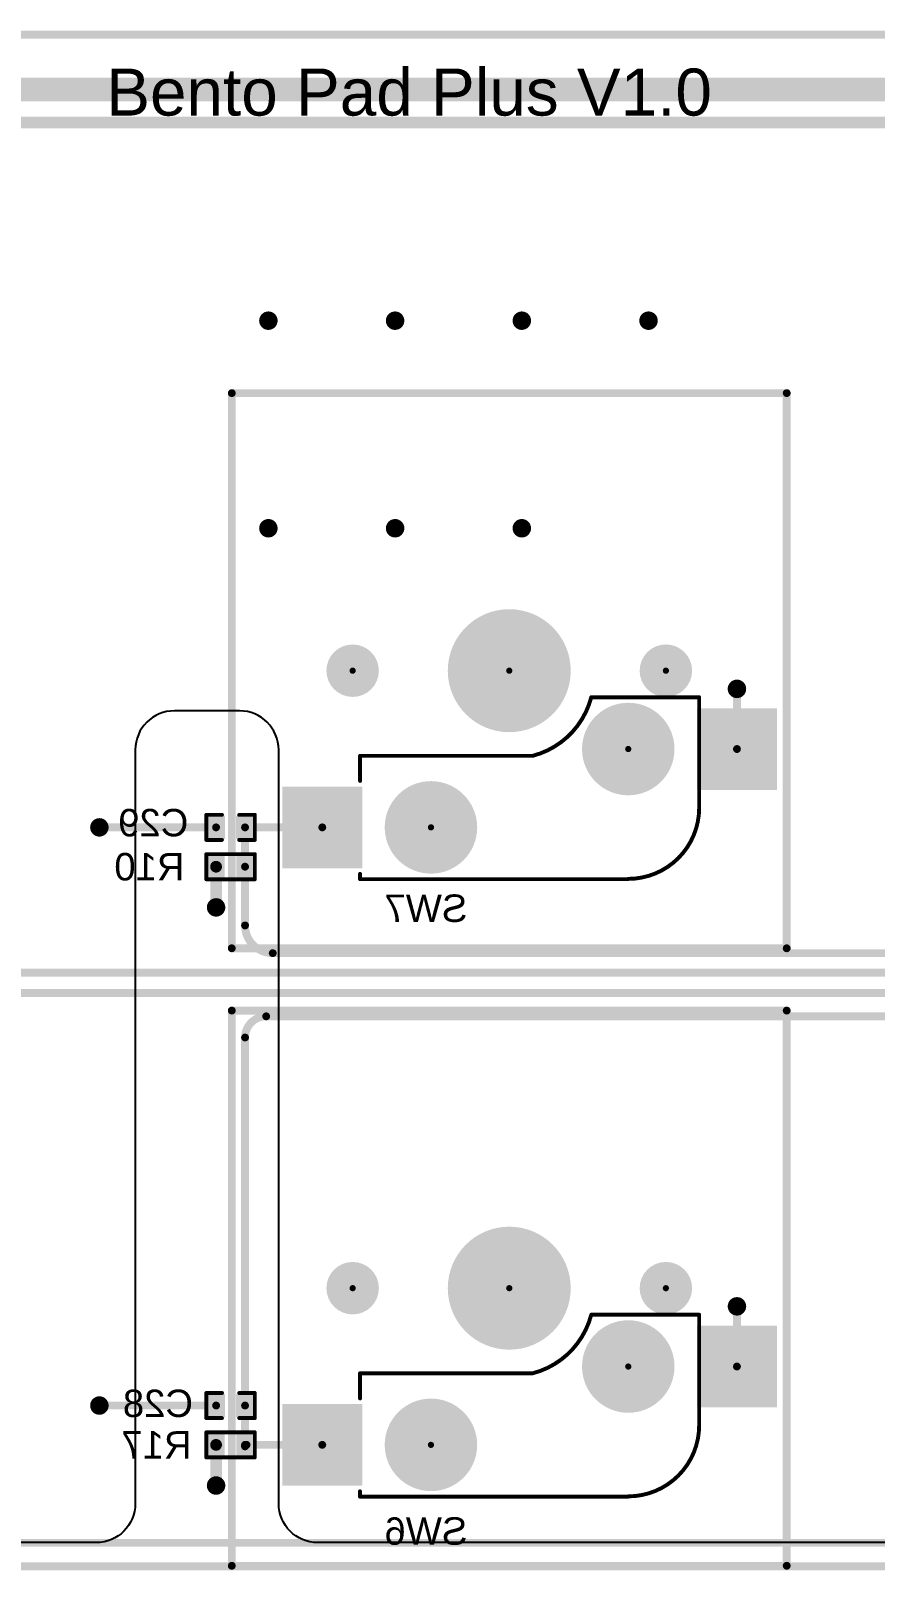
# Model space of a CAD drawing. Header units: inches. Extents: x 0 to 280, y 0 to 81.
# Drawn here: x 55.61 to 83, y 31.5 to 81.41 of the extents above; entities that cross this region are included whole.
import ezdxf

# ---------------------------------------------------------------- set-up
doc = ezdxf.new("R2010")
doc.units = ezdxf.units.IN
for name, color, linetype in [('Board Outline', 216, 'Continuous'), ('Bottom Layer', 5, 'Continuous'), ('Bottom Overlay', 54, 'Continuous'), ('Bottom Paste', 16, 'Continuous'), ('Bottom Solder', 6, 'Continuous'), ('Pad Holes', 156, 'Continuous'), ('Top Layer', 1, 'Continuous'), ('Top Overlay', 2, 'Continuous'), ('Top Solder', 216, 'Continuous'), ('Via Holes', 16, 'Continuous')]:
    doc.layers.add(name, color=color, linetype=linetype)
doc.styles.add('Arial', font='', dxfattribs={"height": 0.2})
doc.styles.get('Arial').set_extended_font_data('Arial')

# ---------------------------------------------------------------- blocks, each defined once
blk = doc.blocks.new('R___0402_B_18')
at = {"layer": 'Bottom Layer'}
for points in [[(-0.2412999999999999, 0.3174999999999999), (-0.2413000000000001, -0.3175), (-0.6985, -0.3174999999999999), (-0.6985, 0.3175)], [(0.6985, 0.3174999999999999), (0.6985, -0.3175), (0.2412999999999999, -0.3174999999999999), (0.2413000000000001, 0.3175)]]:
    blk.add_hatch(color=5, dxfattribs=at).paths.add_polyline_path(points)
at = {"layer": 'Bottom Paste'}
for points in [[(-0.2412999999999999, 0.3174999999999999), (-0.2413000000000001, -0.3175), (-0.6985, -0.3174999999999999), (-0.6985, 0.3175)], [(0.6985, 0.3174999999999999), (0.6985, -0.3175), (0.2412999999999999, -0.3174999999999999), (0.2413000000000001, 0.3175)]]:
    blk.add_hatch(color=16, dxfattribs=at).paths.add_polyline_path(points)
at = {"layer": 'Bottom Solder'}
for points in [[(-0.1862988399999999, 0.3725011599999999), (-0.18629884, -0.3725011600000001), (-0.75350116, -0.3725011599999999), (-0.75350116, 0.3725011600000001)], [(0.75350116, 0.3725011599999999), (0.75350116, -0.3725011600000001), (0.1862988399999999, -0.3725011599999999), (0.18629884, 0.3725011600000001)]]:
    blk.add_hatch(color=6, dxfattribs=at).paths.add_polyline_path(points)
at = {"layer": 'Bottom Overlay'}
for points, const_width in [([(-0.7874, -0.4064), (-0.7874, 0.4064)], 0.127), ([(-0.7874, 0.4064), (0.7874, 0.4064)], 0.127), ([(-0.8128, 0.4318), (0.8128, 0.4318)], 0.0032258), ([(0.7874, -0.4064), (0.7874, 0.4064)], 0.127), ([(-0.7874, -0.4064), (0.7874, -0.4064)], 0.127)]:
    blk.add_lwpolyline(points, dxfattribs=dict(at, const_width=const_width))
for points, const_width in [([(-0.8191499999999999, 0.4064, 1), (-0.7556499999999999, 0.4064, 1)], 0.0635), ([(-0.8191499999999999, 0.4064, 1), (-0.7556499999999999, 0.4064, 1)], 0.0635), ([(-0.81360518, 0.4318, 1), (-0.8119948199999999, 0.4318, 1)], 0.0016129), ([(0.7556499999999999, 0.4064, 1), (0.8191499999999999, 0.4064, 1)], 0.0635), ([(0.7556499999999999, 0.4064, 1), (0.8191499999999999, 0.4064, 1)], 0.0635), ([(0.8119948199999999, 0.4318, 1), (0.81360518, 0.4318, 1)], 0.0016129), ([(-0.8191499999999999, -0.4064, 1), (-0.7556499999999999, -0.4064, 1)], 0.0635), ([(-0.8191499999999999, -0.4064, 1), (-0.7556499999999999, -0.4064, 1)], 0.0635), ([(0.7556499999999999, -0.4064, 1), (0.8191499999999999, -0.4064, 1)], 0.0635), ([(0.7556499999999999, -0.4064, 1), (0.8191499999999999, -0.4064, 1)], 0.0635)]:
    blk.add_lwpolyline(points, format="xyb", close=True, dxfattribs=dict(at, const_width=const_width))
blk = doc.blocks.new('____0402_B_36')
at = {"layer": 'Bottom Layer'}
for points in [[(-0.2412999999999999, 0.3174999999999999), (-0.2413000000000001, -0.3175), (-0.6985, -0.3174999999999999), (-0.6985, 0.3175)], [(0.6985, 0.3174999999999999), (0.6985, -0.3175), (0.2412999999999999, -0.3174999999999999), (0.2413000000000001, 0.3175)]]:
    blk.add_hatch(color=5, dxfattribs=at).paths.add_polyline_path(points)
at = {"layer": 'Bottom Paste'}
for points in [[(-0.2412999999999999, 0.3174999999999999), (-0.2413000000000001, -0.3175), (-0.6985, -0.3174999999999999), (-0.6985, 0.3175)], [(0.6985, 0.3174999999999999), (0.6985, -0.3175), (0.2412999999999999, -0.3174999999999999), (0.2413000000000001, 0.3175)]]:
    blk.add_hatch(color=16, dxfattribs=at).paths.add_polyline_path(points)
at = {"layer": 'Bottom Solder'}
for points in [[(-0.1813001199999999, 0.3774998799999999), (-0.1813001200000001, -0.3774998800000001), (-0.7584998799999999, -0.3774998799999999), (-0.7584998799999999, 0.3774998800000001)], [(0.7584998799999999, 0.3774998799999999), (0.7584998799999999, -0.3774998800000001), (0.1813001199999999, -0.3774998799999999), (0.1813001200000001, 0.3774998800000001)]]:
    blk.add_hatch(color=6, dxfattribs=at).paths.add_polyline_path(points)
at = {"layer": 'Bottom Overlay', "const_width": 0.127}
for points in [[(-0.7874, -0.4064), (-0.7874, 0.4064)], [(-0.7874, 0.4064), (-0.2794, 0.4064)], [(0.2794, 0.4064), (0.7874, 0.4064)], [(0.7874, -0.4064), (0.7874, 0.4064)], [(-0.7874, -0.4064), (-0.2794, -0.4064)], [(0.2794, -0.4064), (0.7874, -0.4064)]]:
    blk.add_lwpolyline(points, dxfattribs=at)
at = {"layer": 'Bottom Overlay', "const_width": 0.0635}
for points in [[(-0.8191499999999999, 0.4064, 1), (-0.7556499999999999, 0.4064, 1)], [(-0.8191499999999999, 0.4064, 1), (-0.7556499999999999, 0.4064, 1)], [(-0.31115, 0.4064, 1), (-0.24765, 0.4064, 1)], [(0.24765, 0.4064, 1), (0.31115, 0.4064, 1)], [(0.7556499999999999, 0.4064, 1), (0.8191499999999999, 0.4064, 1)], [(0.7556499999999999, 0.4064, 1), (0.8191499999999999, 0.4064, 1)], [(-0.8191499999999999, -0.4064, 1), (-0.7556499999999999, -0.4064, 1)], [(-0.8191499999999999, -0.4064, 1), (-0.7556499999999999, -0.4064, 1)], [(-0.31115, -0.4064, 1), (-0.24765, -0.4064, 1)], [(0.24765, -0.4064, 1), (0.31115, -0.4064, 1)], [(0.7556499999999999, -0.4064, 1), (0.8191499999999999, -0.4064, 1)], [(0.7556499999999999, -0.4064, 1), (0.8191499999999999, -0.4064, 1)]]:
    blk.add_lwpolyline(points, format="xyb", close=True, dxfattribs=at)
blk = doc.blocks.new('____0402_B_37')
at = {"layer": 'Bottom Layer'}
for points in [[(-0.2412999999999999, 0.3174999999999999), (-0.2413000000000001, -0.3175), (-0.6985, -0.3174999999999999), (-0.6985, 0.3175)], [(0.6985, 0.3174999999999999), (0.6985, -0.3175), (0.2412999999999999, -0.3174999999999999), (0.2413000000000001, 0.3175)]]:
    blk.add_hatch(color=5, dxfattribs=at).paths.add_polyline_path(points)
at = {"layer": 'Bottom Paste'}
for points in [[(-0.2412999999999999, 0.3174999999999999), (-0.2413000000000001, -0.3175), (-0.6985, -0.3174999999999999), (-0.6985, 0.3175)], [(0.6985, 0.3174999999999999), (0.6985, -0.3175), (0.2412999999999999, -0.3174999999999999), (0.2413000000000001, 0.3175)]]:
    blk.add_hatch(color=16, dxfattribs=at).paths.add_polyline_path(points)
at = {"layer": 'Bottom Solder'}
for points in [[(-0.1813001199999999, 0.3774998799999999), (-0.1813001200000001, -0.3774998800000001), (-0.7584998799999999, -0.3774998799999999), (-0.7584998799999999, 0.3774998800000001)], [(0.7584998799999999, 0.3774998799999999), (0.7584998799999999, -0.3774998800000001), (0.1813001199999999, -0.3774998799999999), (0.1813001200000001, 0.3774998800000001)]]:
    blk.add_hatch(color=6, dxfattribs=at).paths.add_polyline_path(points)
at = {"layer": 'Bottom Overlay', "const_width": 0.127}
for points in [[(-0.7874, -0.4064), (-0.7874, 0.4064)], [(-0.7874, 0.4064), (-0.2794, 0.4064)], [(0.2794, 0.4064), (0.7874, 0.4064)], [(0.7874, -0.4064), (0.7874, 0.4064)], [(-0.7874, -0.4064), (-0.2794, -0.4064)], [(0.2794, -0.4064), (0.7874, -0.4064)]]:
    blk.add_lwpolyline(points, dxfattribs=at)
at = {"layer": 'Bottom Overlay', "const_width": 0.0635}
for points in [[(-0.8191499999999999, 0.4064, 1), (-0.7556499999999999, 0.4064, 1)], [(-0.8191499999999999, 0.4064, 1), (-0.7556499999999999, 0.4064, 1)], [(-0.31115, 0.4064, 1), (-0.24765, 0.4064, 1)], [(0.24765, 0.4064, 1), (0.31115, 0.4064, 1)], [(0.7556499999999999, 0.4064, 1), (0.8191499999999999, 0.4064, 1)], [(0.7556499999999999, 0.4064, 1), (0.8191499999999999, 0.4064, 1)], [(-0.8191499999999999, -0.4064, 1), (-0.7556499999999999, -0.4064, 1)], [(-0.8191499999999999, -0.4064, 1), (-0.7556499999999999, -0.4064, 1)], [(-0.31115, -0.4064, 1), (-0.24765, -0.4064, 1)], [(0.24765, -0.4064, 1), (0.31115, -0.4064, 1)], [(0.7556499999999999, -0.4064, 1), (0.8191499999999999, -0.4064, 1)], [(0.7556499999999999, -0.4064, 1), (0.8191499999999999, -0.4064, 1)]]:
    blk.add_lwpolyline(points, format="xyb", close=True, dxfattribs=at)
blk = doc.blocks.new('CPG151101S11_16_B_62')
at = {"layer": 'Bottom Layer'}
for points in [[(5.4750081, 3.8150038), (7.975003099999999, 3.8150038), (7.975003099999999, 1.2649962), (5.4750081, 1.2649962)], [(-7.975003099999999, 1.2750038), (-5.4750081, 1.2750038), (-5.4750081, -1.2750038), (-7.975003099999999, -1.2750038)]]:
    blk.add_hatch(color=5, dxfattribs=at).paths.add_polyline_path(points)
at = {"layer": 'Bottom Paste'}
for points in [[(5.4750081, 3.8150038), (7.975003099999999, 3.8150038), (7.975003099999999, 1.2649962), (5.4750081, 1.2649962)], [(-7.975003099999999, 1.2750038), (-5.4750081, 1.2750038), (-5.4750081, -1.2750038), (-7.975003099999999, -1.2750038)]]:
    blk.add_hatch(color=16, dxfattribs=at).paths.add_polyline_path(points)
at = {"layer": 'Bottom Solder'}
for points in [[(5.4249955, 3.8650164), (8.025015699999999, 3.8650164), (8.025015699999999, 1.2149836), (5.4249955, 1.2149836)], [(-8.025015699999999, 1.3250164), (-5.4249955, 1.3250164), (-5.4249955, -1.3250164), (-8.025015699999999, -1.3250164)]]:
    blk.add_hatch(color=6, dxfattribs=at).paths.add_polyline_path(points)
h = blk.add_hatch(color=6, dxfattribs=at)
edge = h.paths.add_edge_path()
edge.add_arc((3.199892, 2.54), 0.1016, 0, 360)
h = blk.add_hatch(color=6, dxfattribs=at)
edge = h.paths.add_edge_path()
edge.add_arc((-3.199892, 0), 0.1016, 0, 360)
h = blk.add_hatch(color=6, dxfattribs=at)
edge = h.paths.add_edge_path()
edge.add_arc((-4.420108, -2.54), 0.1016, 0, 360)
h = blk.add_hatch(color=6, dxfattribs=at)
edge = h.paths.add_edge_path()
edge.add_arc((0.6598919999999999, -2.54), 0.1016, 0, 360)
h = blk.add_hatch(color=6, dxfattribs=at)
edge = h.paths.add_edge_path()
edge.add_arc((5.739891999999999, -2.54), 0.1016, 0, 360)
at = {"layer": 'Pad Holes'}
h = blk.add_hatch(color=7, dxfattribs=at)
edge = h.paths.add_edge_path()
edge.add_arc((3.199892, 2.54), 1.499997, 0, 360)
h = blk.add_hatch(color=7, dxfattribs=at)
edge = h.paths.add_edge_path()
edge.add_arc((-3.199892, 0), 1.499997, 0, 360)
h = blk.add_hatch(color=7, dxfattribs=at)
edge = h.paths.add_edge_path()
edge.add_arc((0.6598919999999999, -2.54), 1.9939, 0, 360)
h = blk.add_hatch(color=7, dxfattribs=at)
edge = h.paths.add_edge_path()
edge.add_arc((-4.420108, -2.54), 0.8509, 0, 360)
h = blk.add_hatch(color=7, dxfattribs=at)
edge = h.paths.add_edge_path()
edge.add_arc((5.739891999999999, -2.54), 0.8509, 0, 360)
at = {"layer": 'Top Solder'}
h = blk.add_hatch(color=216, dxfattribs=at)
edge = h.paths.add_edge_path()
edge.add_arc((3.199892, 2.54), 0.1016, 0, 360)
h = blk.add_hatch(color=216, dxfattribs=at)
edge = h.paths.add_edge_path()
edge.add_arc((-3.199892, 0), 0.1016, 0, 360)
h = blk.add_hatch(color=216, dxfattribs=at)
edge = h.paths.add_edge_path()
edge.add_arc((-4.420108, -2.54), 0.1016, 0, 360)
h = blk.add_hatch(color=216, dxfattribs=at)
edge = h.paths.add_edge_path()
edge.add_arc((0.6598919999999999, -2.54), 0.1016, 0, 360)
h = blk.add_hatch(color=216, dxfattribs=at)
edge = h.paths.add_edge_path()
edge.add_arc((5.739891999999999, -2.54), 0.1016, 0, 360)
at = {"layer": 'Bottom Overlay', "const_width": 0.127}
for points in [[(-5.499989, 1.9063716, -0.4142135623730951), (-3.1963614, 4.209999199999999)], [(5.499989, 4.2200068, -0.4142135623730951), (5.4899814, 4.209999199999999)], [(-1.99999854, -1.67998394, -0.2716855530014931), (-0.09999726, 0.22001734)]]:
    blk.add_lwpolyline(points, format="xyb", dxfattribs=at)
at = {"layer": 'Bottom Overlay', "const_width": 0.0635}
for points in [[(-3.2281114, 4.209999199999999, 1), (-3.1646114, 4.209999199999999, 1)], [(-3.2181038, 4.2200068, 1), (-3.1546038, 4.2200068, 1)], [(5.4582314, 4.209999199999999, 1), (5.521731399999999, 4.209999199999999, 1)], [(5.468239, 4.2200068, 1), (5.531739, 4.2200068, 1)], [(5.468239, 4.2200068, 1), (5.531739, 4.2200068, 1)], [(5.468239, 4.2200068, 1), (5.531739, 4.2200068, 1)], [(5.468239, 4.046143799999999, 1), (5.531739, 4.046143799999999, 1)], [(-5.531739, 1.9063716, 1), (-5.468239, 1.9063716, 1)], [(-5.531739, 1.9063716, 1), (-5.468239, 1.9063716, 1)], [(5.468239, 1.0338562, 1), (5.531739, 1.0338562, 1)], [(5.468239, 0.4700016, 1), (5.531739, 0.4700016, 1)], [(5.468239, 0.4700016, 1), (5.531739, 0.4700016, 1)], [(5.4682644, 0.4699508, 1), (5.5317644, 0.4699508, 1)], [(5.4682644, 0.4699508, 1), (5.5317644, 0.4699508, 1)], [(-0.1317498, 0.2200148, 1), (-0.0682498, 0.2200148, 1)], [(-0.13174726, 0.22001734, 1), (-0.06824726, 0.22001734, 1)], [(0.1182624, 0.2200148, 1), (0.1817624, 0.2200148, 1)], [(0.1182624, 0.2200148, 1), (0.1817624, 0.2200148, 1)], [(1.1582654, 0.2200148, 1), (1.2217654, 0.2200148, 1)], [(1.1582654, 0.2200148, 1), (1.2217654, 0.2200148, 1)], [(5.4682644, 0.2200148, 1), (5.5317644, 0.2200148, 1)], [(5.4682644, 0.2200148, 1), (5.5317644, 0.2200148, 1)], [(-5.531739, -1.5061438, 1), (-5.468239, -1.5061438, 1)], [(-5.531739, -1.5061438, 1), (-5.468239, -1.5061438, 1)], [(-5.531739, -1.6799814, 1), (-5.468239, -1.6799814, 1)], [(-5.531739, -1.6799814, 1), (-5.468239, -1.6799814, 1)], [(-2.03174854, -1.67998394, 1), (-1.96824854, -1.67998394, 1)], [(-2.031746, -1.6799814, 1), (-1.968246, -1.6799814, 1)]]:
    blk.add_lwpolyline(points, format="xyb", close=True, dxfattribs=at)
at = {"layer": 'Bottom Overlay', "const_width": 0.127}
for points in [[(5.499989, 4.2200068), (-3.1863538, 4.2200068)], [(5.499989, 4.2200068), (5.499989, 4.046143799999999)], [(-5.499989, 1.9063716), (-5.499989, -1.5061438)], [(5.499989, 1.0338562), (5.499989, 0.4700016)], [(5.5000144, 0.4699508), (5.499989, 0.4700016)], [(5.5000144, 0.4699508), (5.5000144, 0.2200148)], [(0.1500124, 0.2200148), (-0.0999998, 0.2200148)], [(1.1900154, 0.2200148), (0.1500124, 0.2200148)], [(5.5000144, 0.2200148), (1.1900154, 0.2200148)], [(-5.499989, -1.5061438), (-5.499989, -1.6799814)], [(-1.999996, -1.6799814), (-5.499989, -1.6799814)]]:
    blk.add_lwpolyline(points, dxfattribs=at)
blk = doc.blocks.new('CPG151101S11_16_B_63')
at = {"layer": 'Bottom Layer'}
for points in [[(5.4750081, 3.8150038), (7.975003099999999, 3.8150038), (7.975003099999999, 1.2649962), (5.4750081, 1.2649962)], [(-7.975003099999999, 1.2750038), (-5.4750081, 1.2750038), (-5.4750081, -1.2750038), (-7.975003099999999, -1.2750038)]]:
    blk.add_hatch(color=5, dxfattribs=at).paths.add_polyline_path(points)
at = {"layer": 'Bottom Paste'}
for points in [[(5.4750081, 3.8150038), (7.975003099999999, 3.8150038), (7.975003099999999, 1.2649962), (5.4750081, 1.2649962)], [(-7.975003099999999, 1.2750038), (-5.4750081, 1.2750038), (-5.4750081, -1.2750038), (-7.975003099999999, -1.2750038)]]:
    blk.add_hatch(color=16, dxfattribs=at).paths.add_polyline_path(points)
at = {"layer": 'Bottom Solder'}
for points in [[(5.4249955, 3.8650164), (8.025015699999999, 3.8650164), (8.025015699999999, 1.2149836), (5.4249955, 1.2149836)], [(-8.025015699999999, 1.3250164), (-5.4249955, 1.3250164), (-5.4249955, -1.3250164), (-8.025015699999999, -1.3250164)]]:
    blk.add_hatch(color=6, dxfattribs=at).paths.add_polyline_path(points)
h = blk.add_hatch(color=6, dxfattribs=at)
edge = h.paths.add_edge_path()
edge.add_arc((3.199892, 2.54), 0.1016, 0, 360)
h = blk.add_hatch(color=6, dxfattribs=at)
edge = h.paths.add_edge_path()
edge.add_arc((-3.199892, 0), 0.1016, 0, 360)
h = blk.add_hatch(color=6, dxfattribs=at)
edge = h.paths.add_edge_path()
edge.add_arc((-4.420108, -2.54), 0.1016, 0, 360)
h = blk.add_hatch(color=6, dxfattribs=at)
edge = h.paths.add_edge_path()
edge.add_arc((0.6598919999999999, -2.54), 0.1016, 0, 360)
h = blk.add_hatch(color=6, dxfattribs=at)
edge = h.paths.add_edge_path()
edge.add_arc((5.739891999999999, -2.54), 0.1016, 0, 360)
at = {"layer": 'Pad Holes'}
h = blk.add_hatch(color=7, dxfattribs=at)
edge = h.paths.add_edge_path()
edge.add_arc((3.199892, 2.54), 1.499997, 0, 360)
h = blk.add_hatch(color=7, dxfattribs=at)
edge = h.paths.add_edge_path()
edge.add_arc((-3.199892, 0), 1.499997, 0, 360)
h = blk.add_hatch(color=7, dxfattribs=at)
edge = h.paths.add_edge_path()
edge.add_arc((0.6598919999999999, -2.54), 1.9939, 0, 360)
h = blk.add_hatch(color=7, dxfattribs=at)
edge = h.paths.add_edge_path()
edge.add_arc((-4.420108, -2.54), 0.8509, 0, 360)
h = blk.add_hatch(color=7, dxfattribs=at)
edge = h.paths.add_edge_path()
edge.add_arc((5.739891999999999, -2.54), 0.8509, 0, 360)
at = {"layer": 'Top Solder'}
h = blk.add_hatch(color=216, dxfattribs=at)
edge = h.paths.add_edge_path()
edge.add_arc((3.199892, 2.54), 0.1016, 0, 360)
h = blk.add_hatch(color=216, dxfattribs=at)
edge = h.paths.add_edge_path()
edge.add_arc((-3.199892, 0), 0.1016, 0, 360)
h = blk.add_hatch(color=216, dxfattribs=at)
edge = h.paths.add_edge_path()
edge.add_arc((-4.420108, -2.54), 0.1016, 0, 360)
h = blk.add_hatch(color=216, dxfattribs=at)
edge = h.paths.add_edge_path()
edge.add_arc((0.6598919999999999, -2.54), 0.1016, 0, 360)
h = blk.add_hatch(color=216, dxfattribs=at)
edge = h.paths.add_edge_path()
edge.add_arc((5.739891999999999, -2.54), 0.1016, 0, 360)
at = {"layer": 'Bottom Overlay', "const_width": 0.127}
for points in [[(-5.499989, 1.9063716, -0.4142135623730951), (-3.1963614, 4.209999199999999)], [(5.499989, 4.2200068, -0.4142135623730951), (5.4899814, 4.209999199999999)], [(-1.99999854, -1.67998394, -0.2716855530014931), (-0.09999726, 0.22001734)]]:
    blk.add_lwpolyline(points, format="xyb", dxfattribs=at)
at = {"layer": 'Bottom Overlay', "const_width": 0.0635}
for points in [[(-3.2281114, 4.209999199999999, 1), (-3.1646114, 4.209999199999999, 1)], [(-3.2181038, 4.2200068, 1), (-3.1546038, 4.2200068, 1)], [(5.4582314, 4.209999199999999, 1), (5.521731399999999, 4.209999199999999, 1)], [(5.468239, 4.2200068, 1), (5.531739, 4.2200068, 1)], [(5.468239, 4.2200068, 1), (5.531739, 4.2200068, 1)], [(5.468239, 4.2200068, 1), (5.531739, 4.2200068, 1)], [(5.468239, 4.046143799999999, 1), (5.531739, 4.046143799999999, 1)], [(-5.531739, 1.9063716, 1), (-5.468239, 1.9063716, 1)], [(-5.531739, 1.9063716, 1), (-5.468239, 1.9063716, 1)], [(5.468239, 1.0338562, 1), (5.531739, 1.0338562, 1)], [(5.468239, 0.4700016, 1), (5.531739, 0.4700016, 1)], [(5.468239, 0.4700016, 1), (5.531739, 0.4700016, 1)], [(5.4682644, 0.4699508, 1), (5.5317644, 0.4699508, 1)], [(5.4682644, 0.4699508, 1), (5.5317644, 0.4699508, 1)], [(-0.1317498, 0.2200148, 1), (-0.0682498, 0.2200148, 1)], [(-0.13174726, 0.22001734, 1), (-0.06824726, 0.22001734, 1)], [(0.1182624, 0.2200148, 1), (0.1817624, 0.2200148, 1)], [(0.1182624, 0.2200148, 1), (0.1817624, 0.2200148, 1)], [(1.1582654, 0.2200148, 1), (1.2217654, 0.2200148, 1)], [(1.1582654, 0.2200148, 1), (1.2217654, 0.2200148, 1)], [(5.4682644, 0.2200148, 1), (5.5317644, 0.2200148, 1)], [(5.4682644, 0.2200148, 1), (5.5317644, 0.2200148, 1)], [(-5.531739, -1.5061438, 1), (-5.468239, -1.5061438, 1)], [(-5.531739, -1.5061438, 1), (-5.468239, -1.5061438, 1)], [(-5.531739, -1.6799814, 1), (-5.468239, -1.6799814, 1)], [(-5.531739, -1.6799814, 1), (-5.468239, -1.6799814, 1)], [(-2.03174854, -1.67998394, 1), (-1.96824854, -1.67998394, 1)], [(-2.031746, -1.6799814, 1), (-1.968246, -1.6799814, 1)]]:
    blk.add_lwpolyline(points, format="xyb", close=True, dxfattribs=at)
at = {"layer": 'Bottom Overlay', "const_width": 0.127}
for points in [[(5.499989, 4.2200068), (-3.1863538, 4.2200068)], [(5.499989, 4.2200068), (5.499989, 4.046143799999999)], [(-5.499989, 1.9063716), (-5.499989, -1.5061438)], [(5.499989, 1.0338562), (5.499989, 0.4700016)], [(5.5000144, 0.4699508), (5.499989, 0.4700016)], [(5.5000144, 0.4699508), (5.5000144, 0.2200148)], [(0.1500124, 0.2200148), (-0.0999998, 0.2200148)], [(1.1900154, 0.2200148), (0.1500124, 0.2200148)], [(5.5000144, 0.2200148), (1.1900154, 0.2200148)], [(-5.499989, -1.5061438), (-5.499989, -1.6799814)], [(-1.999996, -1.6799814), (-5.499989, -1.6799814)]]:
    blk.add_lwpolyline(points, dxfattribs=at)
blk = doc.blocks.new('R___0402_B_94')
at = {"layer": 'Bottom Layer'}
for points in [[(-0.2412999999999999, 0.3174999999999999), (-0.2413000000000001, -0.3175), (-0.6985, -0.3174999999999999), (-0.6985, 0.3175)], [(0.6985, 0.3174999999999999), (0.6985, -0.3175), (0.2412999999999999, -0.3174999999999999), (0.2413000000000001, 0.3175)]]:
    blk.add_hatch(color=5, dxfattribs=at).paths.add_polyline_path(points)
at = {"layer": 'Bottom Paste'}
for points in [[(-0.2412999999999999, 0.3174999999999999), (-0.2413000000000001, -0.3175), (-0.6985, -0.3174999999999999), (-0.6985, 0.3175)], [(0.6985, 0.3174999999999999), (0.6985, -0.3175), (0.2412999999999999, -0.3174999999999999), (0.2413000000000001, 0.3175)]]:
    blk.add_hatch(color=16, dxfattribs=at).paths.add_polyline_path(points)
at = {"layer": 'Bottom Solder'}
for points in [[(-0.1862988399999999, 0.3725011599999999), (-0.18629884, -0.3725011600000001), (-0.75350116, -0.3725011599999999), (-0.75350116, 0.3725011600000001)], [(0.75350116, 0.3725011599999999), (0.75350116, -0.3725011600000001), (0.1862988399999999, -0.3725011599999999), (0.18629884, 0.3725011600000001)]]:
    blk.add_hatch(color=6, dxfattribs=at).paths.add_polyline_path(points)
at = {"layer": 'Bottom Overlay'}
for points, const_width in [([(-0.7874, -0.4064), (-0.7874, 0.4064)], 0.127), ([(-0.7874, 0.4064), (0.7874, 0.4064)], 0.127), ([(-0.8128, 0.4318), (0.8128, 0.4318)], 0.0032258), ([(0.7874, -0.4064), (0.7874, 0.4064)], 0.127), ([(-0.7874, -0.4064), (0.7874, -0.4064)], 0.127)]:
    blk.add_lwpolyline(points, dxfattribs=dict(at, const_width=const_width))
for points, const_width in [([(-0.8191499999999999, 0.4064, 1), (-0.7556499999999999, 0.4064, 1)], 0.0635), ([(-0.8191499999999999, 0.4064, 1), (-0.7556499999999999, 0.4064, 1)], 0.0635), ([(-0.81360518, 0.4318, 1), (-0.8119948199999999, 0.4318, 1)], 0.0016129), ([(0.7556499999999999, 0.4064, 1), (0.8191499999999999, 0.4064, 1)], 0.0635), ([(0.7556499999999999, 0.4064, 1), (0.8191499999999999, 0.4064, 1)], 0.0635), ([(0.8119948199999999, 0.4318, 1), (0.81360518, 0.4318, 1)], 0.0016129), ([(-0.8191499999999999, -0.4064, 1), (-0.7556499999999999, -0.4064, 1)], 0.0635), ([(-0.8191499999999999, -0.4064, 1), (-0.7556499999999999, -0.4064, 1)], 0.0635), ([(0.7556499999999999, -0.4064, 1), (0.8191499999999999, -0.4064, 1)], 0.0635), ([(0.7556499999999999, -0.4064, 1), (0.8191499999999999, -0.4064, 1)], 0.0635)]:
    blk.add_lwpolyline(points, format="xyb", close=True, dxfattribs=dict(at, const_width=const_width))

msp = doc.modelspace()

# ---------------------------------------------------------------- hatches: boundary and pattern name
at = {"layer": 'Bottom Layer'}
h = msp.add_hatch(color=5, dxfattribs=at)
edge = h.paths.add_edge_path()
edge.add_arc((63.31740447999999, 72.00805765999999), 0.2999994, 0, 360)
h = msp.add_hatch(color=5, dxfattribs=at)
edge = h.paths.add_edge_path()
edge.add_arc((67.42722354, 72.00805765999999), 0.2999994, 0, 360)
h = msp.add_hatch(color=5, dxfattribs=at)
edge = h.paths.add_edge_path()
edge.add_arc((71.53704259999999, 72.00805765999999), 0.2999994, 0, 360)
h = msp.add_hatch(color=5, dxfattribs=at)
edge = h.paths.add_edge_path()
edge.add_arc((75.64686166, 72.00805765999999), 0.2999994, 0, 360)
h = msp.add_hatch(color=5, dxfattribs=at)
edge = h.paths.add_edge_path()
edge.add_arc((63.31740447999999, 65.27799999999999), 0.2999994, 0, 360)
h = msp.add_hatch(color=5, dxfattribs=at)
edge = h.paths.add_edge_path()
edge.add_arc((67.42722354, 65.27799999999999), 0.2999994, 0, 360)
h = msp.add_hatch(color=5, dxfattribs=at)
edge = h.paths.add_edge_path()
edge.add_arc((71.53704259999999, 65.27799999999999), 0.2999994, 0, 360)
h = msp.add_hatch(color=5, dxfattribs=at)
edge = h.paths.add_edge_path()
edge.add_arc((78.5150068, 60.07100000000001), 0.2999994, 0, 360)
h = msp.add_hatch(color=5, dxfattribs=at)
edge = h.paths.add_edge_path()
edge.add_arc((57.8358, 55.58000568), 0.2999994, 0, 360)
h = msp.add_hatch(color=5, dxfattribs=at)
edge = h.paths.add_edge_path()
edge.add_arc((61.6204, 52.98619324000001), 0.2999994, 0, 360)
h = msp.add_hatch(color=5, dxfattribs=at)
edge = h.paths.add_edge_path()
edge.add_arc((78.5150068, 40.05099432), 0.2999994, 0, 360)
h = msp.add_hatch(color=5, dxfattribs=at)
edge = h.paths.add_edge_path()
edge.add_arc((57.8358, 36.8350038), 0.2999994, 0, 360)
h = msp.add_hatch(color=5, dxfattribs=at)
edge = h.paths.add_edge_path()
edge.add_arc((61.6204, 34.2411939), 0.2999994, 0, 360)
at = {"layer": 'Top Layer'}
h = msp.add_hatch(color=1, dxfattribs=at)
edge = h.paths.add_edge_path()
edge.add_arc((63.31740447999999, 72.00805765999999), 0.2999994, 0, 360)
h = msp.add_hatch(color=1, dxfattribs=at)
edge = h.paths.add_edge_path()
edge.add_arc((67.42722354, 72.00805765999999), 0.2999994, 0, 360)
h = msp.add_hatch(color=1, dxfattribs=at)
edge = h.paths.add_edge_path()
edge.add_arc((71.53704259999999, 72.00805765999999), 0.2999994, 0, 360)
h = msp.add_hatch(color=1, dxfattribs=at)
edge = h.paths.add_edge_path()
edge.add_arc((75.64686166, 72.00805765999999), 0.2999994, 0, 360)
h = msp.add_hatch(color=1, dxfattribs=at)
edge = h.paths.add_edge_path()
edge.add_arc((63.31740447999999, 65.27799999999999), 0.2999994, 0, 360)
h = msp.add_hatch(color=1, dxfattribs=at)
edge = h.paths.add_edge_path()
edge.add_arc((67.42722354, 65.27799999999999), 0.2999994, 0, 360)
h = msp.add_hatch(color=1, dxfattribs=at)
edge = h.paths.add_edge_path()
edge.add_arc((71.53704259999999, 65.27799999999999), 0.2999994, 0, 360)
h = msp.add_hatch(color=1, dxfattribs=at)
edge = h.paths.add_edge_path()
edge.add_arc((78.5150068, 60.07100000000001), 0.2999994, 0, 360)
h = msp.add_hatch(color=1, dxfattribs=at)
edge = h.paths.add_edge_path()
edge.add_arc((57.8358, 55.58000568), 0.2999994, 0, 360)
h = msp.add_hatch(color=1, dxfattribs=at)
edge = h.paths.add_edge_path()
edge.add_arc((61.6204, 52.98619324000001), 0.2999994, 0, 360)
h = msp.add_hatch(color=1, dxfattribs=at)
edge = h.paths.add_edge_path()
edge.add_arc((78.5150068, 40.05099432), 0.2999994, 0, 360)
h = msp.add_hatch(color=1, dxfattribs=at)
edge = h.paths.add_edge_path()
edge.add_arc((57.8358, 36.8350038), 0.2999994, 0, 360)
h = msp.add_hatch(color=1, dxfattribs=at)
edge = h.paths.add_edge_path()
edge.add_arc((61.6204, 34.2411939), 0.2999994, 0, 360)
at = {"layer": 'Via Holes'}
h = msp.add_hatch(color=7, dxfattribs=at)
edge = h.paths.add_edge_path()
edge.add_arc((63.31740447999999, 72.00805765999999), 0.1499997, 0, 360)
h = msp.add_hatch(color=7, dxfattribs=at)
edge = h.paths.add_edge_path()
edge.add_arc((67.42722354, 72.00805765999999), 0.1499997, 0, 360)
h = msp.add_hatch(color=7, dxfattribs=at)
edge = h.paths.add_edge_path()
edge.add_arc((71.53704259999999, 72.00805765999999), 0.1499997, 0, 360)
h = msp.add_hatch(color=7, dxfattribs=at)
edge = h.paths.add_edge_path()
edge.add_arc((75.64686166, 72.00805765999999), 0.1499997, 0, 360)
h = msp.add_hatch(color=7, dxfattribs=at)
edge = h.paths.add_edge_path()
edge.add_arc((63.31740447999999, 65.27799999999999), 0.1499997, 0, 360)
h = msp.add_hatch(color=7, dxfattribs=at)
edge = h.paths.add_edge_path()
edge.add_arc((67.42722354, 65.27799999999999), 0.1499997, 0, 360)
h = msp.add_hatch(color=7, dxfattribs=at)
edge = h.paths.add_edge_path()
edge.add_arc((71.53704259999999, 65.27799999999999), 0.1499997, 0, 360)
h = msp.add_hatch(color=7, dxfattribs=at)
edge = h.paths.add_edge_path()
edge.add_arc((78.5150068, 60.07100000000001), 0.1499997, 0, 360)
h = msp.add_hatch(color=7, dxfattribs=at)
edge = h.paths.add_edge_path()
edge.add_arc((57.8358, 55.58000568), 0.1499997, 0, 360)
h = msp.add_hatch(color=7, dxfattribs=at)
edge = h.paths.add_edge_path()
edge.add_arc((61.6204, 52.98619324000001), 0.1499997, 0, 360)
h = msp.add_hatch(color=7, dxfattribs=at)
edge = h.paths.add_edge_path()
edge.add_arc((78.5150068, 40.05099432), 0.1499997, 0, 360)
h = msp.add_hatch(color=7, dxfattribs=at)
edge = h.paths.add_edge_path()
edge.add_arc((57.8358, 36.8350038), 0.1499997, 0, 360)
h = msp.add_hatch(color=7, dxfattribs=at)
edge = h.paths.add_edge_path()
edge.add_arc((61.6204, 34.2411939), 0.1499997, 0, 360)

# ---------------------------------------------------------------- linework, layer by layer
at = {"layer": 'Board Outline', "const_width": 0.254}
msp.add_lwpolyline([(2.9972, 81.28), (276.4028, 81.28)], dxfattribs=at)
at = {"layer": 'Bottom Layer'}
for points, const_width in [([(78.5150068, 58.12000568), (78.5150068, 60.07100000000001)], 0.254), ([(57.8358, 55.58000568), (61.6204, 55.58000568)], 0.254), ([(62.5602, 54.30499933999999), (62.5602, 55.58000568)], 0.254), ([(62.5602, 55.58000568), (65.0649956, 55.58000568)], 0.254), ([(61.6204, 52.98619324000001), (61.6204, 54.30499933999999)], 0.3809999999999999), ([(62.5602, 52.4002), (62.5602, 54.30499933999999)], 0.254), ([(63.45777504, 51.50262496), (110.42461024, 51.50262496)], 0.254), ([(23.70407756, 50.87032244), (110.9847412, 50.87032244)], 0.254), ([(23.59181972, 50.21101972), (111.16615308, 50.21101972)], 0.254), ([(63.246, 49.4538), (111.58698028, 49.4538)], 0.254), ([(62.5602, 36.8350038), (62.5602, 48.76799999999999)], 0.254), ([(78.5150068, 38.09999999999999), (78.5150068, 40.05099432)], 0.254), ([(57.8358, 36.8350038), (61.6204, 36.8350038)], 0.254), ([(62.5602, 35.56), (62.5602, 36.8350038)], 0.254), ([(61.6204, 34.2411939), (61.6204, 35.56)], 0.3809999999999999), ([(62.5602, 35.50993152), (62.5602, 35.56)], 0.254), ([(62.61026847999999, 35.56), (65.0649956, 35.56)], 0.254), ([(23.2918, 32.385), (109.27929376, 32.385)], 0.254), ([(43.6118, 31.623), (109.27929376, 31.623)], 0.254)]:
    msp.add_lwpolyline(points, dxfattribs=dict(at, const_width=const_width))
for points, const_width in [([(78.4515068, 60.07100000000001, 1), (78.5785068, 60.07100000000001, 1)], 0.127), ([(78.4515068, 58.12000568, 1), (78.5785068, 58.12000568, 1)], 0.127), ([(57.7723, 55.58000568, 1), (57.8993, 55.58000568, 1)], 0.127), ([(61.5569, 55.58000568, 1), (61.6839, 55.58000568, 1)], 0.127), ([(62.4967, 55.58000568, 1), (62.6237, 55.58000568, 1)], 0.127), ([(62.4967, 55.58000568, 1), (62.6237, 55.58000568, 1)], 0.127), ([(65.0014956, 55.58000568, 1), (65.1284956, 55.58000568, 1)], 0.127), ([(61.52515, 54.30499933999999, 1), (61.71564999999999, 54.30499933999999, 1)], 0.1905), ([(62.4967, 54.30499933999999, 1), (62.6237, 54.30499933999999, 1)], 0.127), ([(62.4967, 54.30499933999999, 1), (62.6237, 54.30499933999999, 1)], 0.127), ([(61.52515, 52.98619324000001, 1), (61.71564999999999, 52.98619324000001, 1)], 0.1905), ([(62.4967, 52.4002, 1), (62.6237, 52.4002, 1)], 0.127), ([(62.4967, 52.4002, 1), (62.6237, 52.4002, 1)], 0.127), ([(63.39427504, 51.50262496, 1), (63.52127504, 51.50262496, 1)], 0.127), ([(63.39427504, 51.50262496, 1), (63.52127504, 51.50262496, 1)], 0.127), ([(63.18249999999999, 49.4538, 1), (63.3095, 49.4538, 1)], 0.127), ([(63.18249999999999, 49.4538, 1), (63.3095, 49.4538, 1)], 0.127), ([(62.4967, 48.76799999999999, 1), (62.6237, 48.76799999999999, 1)], 0.127), ([(62.4967, 48.76799999999999, 1), (62.6237, 48.76799999999999, 1)], 0.127), ([(78.4515068, 40.05099432, 1), (78.5785068, 40.05099432, 1)], 0.127), ([(78.4515068, 38.09999999999999, 1), (78.5785068, 38.09999999999999, 1)], 0.127), ([(57.7723, 36.8350038, 1), (57.8993, 36.8350038, 1)], 0.127), ([(61.5569, 36.8350038, 1), (61.6839, 36.8350038, 1)], 0.127), ([(62.4967, 36.8350038, 1), (62.6237, 36.8350038, 1)], 0.127), ([(62.4967, 36.8350038, 1), (62.6237, 36.8350038, 1)], 0.127), ([(61.52515, 35.56, 1), (61.71564999999999, 35.56, 1)], 0.1905), ([(62.4967, 35.56, 1), (62.6237, 35.56, 1)], 0.127), ([(62.4967, 35.56, 1), (62.6237, 35.56, 1)], 0.127), ([(62.4967, 35.50993152, 1), (62.6237, 35.50993152, 1)], 0.127), ([(62.4967, 35.50993152, 1), (62.6237, 35.50993152, 1)], 0.127), ([(62.54676848, 35.56, 1), (62.67376847999999, 35.56, 1)], 0.127), ([(62.54676848, 35.56, 1), (62.67376847999999, 35.56, 1)], 0.127), ([(65.0014956, 35.56, 1), (65.1284956, 35.56, 1)], 0.127), ([(61.52515, 34.2411939, 1), (61.71564999999999, 34.2411939, 1)], 0.1905)]:
    msp.add_lwpolyline(points, format="xyb", close=True, dxfattribs=dict(at, const_width=const_width))
at = {"layer": 'Bottom Layer', "const_width": 0.254}
for points in [[(63.45777504, 51.50262496, -0.4142135623730951), (62.5602, 52.4002)], [(62.5602, 48.76799999999999, -0.4142135623730951), (63.246, 49.4538)], [(62.5602, 35.50993152, -0.4142135623730951), (62.61026847999999, 35.56)]]:
    msp.add_lwpolyline(points, format="xyb", dxfattribs=at)
at = {"layer": 'Top Layer'}
for p, q in [((62.38080742, 59.35979492), (60.26961529999999, 59.35979492)), ((58.99961529999999, 58.08979491999999), (58.99961529999999, 33.65967868)), ((63.65080741999999, 33.65967868), (63.65080741999999, 58.08979491999999)), ((57.7296153, 32.38967868), (24.90619606, 32.38967868)), ((85.70979301999999, 32.38967868), (64.92080742, 32.38967868))]:
    msp.add_line(p, q, dxfattribs=at)
for points, const_width in [([(13.15444156, 79.502), (96.4692, 79.502)], 0.7619999999999999), ([(13.70694744, 78.4352), (93.70833429999999, 78.4352)], 0.3809999999999999)]:
    msp.add_lwpolyline(points, dxfattribs=dict(at, const_width=const_width))
for centre, start, end in [((60.26961529999999, 58.08979491999999), 90, 180), ((62.38080742, 58.08979491999999), 0, 90)]:
    msp.add_arc(centre, 1.27, start, end, dxfattribs=at)
at = {"layer": 'Top Layer', "extrusion": (0, 0, -1)}
for centre, start, end in [((-57.7296153, 33.65967868), 180, 270), ((-64.92080742, 33.65967868), 270, 0)]:
    msp.add_arc(centre, 1.269999999999999, start, end, dxfattribs=at)
at = {"layer": 'Top Overlay', "const_width": 0.254}
for points in [[(62.12958871999999, 69.66000292), (80.12958828, 69.66000292)], [(62.12958871999999, 51.66000336), (62.12958871999999, 69.66000292)], [(80.12958828, 51.66000336), (80.12958828, 69.66000292)], [(62.12958871999999, 51.66000336), (80.12958828, 51.66000336)], [(62.12958871999999, 49.63999724), (80.12958828, 49.63999724)], [(62.12958871999999, 31.63999768), (62.12958871999999, 49.63999724)], [(80.12958828, 31.63999768), (80.12958828, 49.63999724)], [(62.12958871999999, 31.63999768), (80.12958828, 31.63999768)]]:
    msp.add_lwpolyline(points, dxfattribs=at)
at = {"layer": 'Top Overlay', "const_width": 0.127}
for points in [[(62.06608872, 69.66000292, 1), (62.19308871999999, 69.66000292, 1)], [(62.06608872, 69.66000292, 1), (62.19308871999999, 69.66000292, 1)], [(80.06608828, 69.66000292, 1), (80.19308828, 69.66000292, 1)], [(80.06608828, 69.66000292, 1), (80.19308828, 69.66000292, 1)], [(62.06608872, 51.66000336, 1), (62.19308871999999, 51.66000336, 1)], [(62.06608872, 51.66000336, 1), (62.19308871999999, 51.66000336, 1)], [(80.06608828, 51.66000336, 1), (80.19308828, 51.66000336, 1)], [(80.06608828, 51.66000336, 1), (80.19308828, 51.66000336, 1)], [(62.06608872, 49.63999724, 1), (62.19308871999999, 49.63999724, 1)], [(62.06608872, 49.63999724, 1), (62.19308871999999, 49.63999724, 1)], [(80.06608828, 49.63999724, 1), (80.19308828, 49.63999724, 1)], [(80.06608828, 49.63999724, 1), (80.19308828, 49.63999724, 1)], [(62.06608872, 31.63999768, 1), (62.19308871999999, 31.63999768, 1)], [(62.06608872, 31.63999768, 1), (62.19308871999999, 31.63999768, 1)], [(80.06608828, 31.63999768, 1), (80.19308828, 31.63999768, 1)], [(80.06608828, 31.63999768, 1), (80.19308828, 31.63999768, 1)]]:
    msp.add_lwpolyline(points, format="xyb", close=True, dxfattribs=at)

# ---------------------------------------------------------------- block references
at = {"rotation": 180}
for name, p in [('CPG151101S11_16_B_62', (71.79000119999999, 58.12000568)), ('CPG151101S11_16_B_63', (71.79000119999999, 38.09999999999999))]:
    msp.add_blockref(name, p, dxfattribs=at)
for name, p in [('____0402_B_36', (62.0903, 55.58000568)), ('R___0402_B_18', (62.0903, 54.30499933999999)), ('____0402_B_37', (62.0903, 36.8350038)), ('R___0402_B_94', (62.0903, 35.56))]:
    msp.add_blockref(name, p)

# ---------------------------------------------------------------- texts
at = {"layer": 'Bottom Overlay', "style": 'Arial', "text_generation_flag": 2}
for s, p in [('C29', (60.72255063999999, 55.28873625999999)), ('R10', (60.59768931999999, 53.86084477999999)), ('SW7', (69.77505984, 52.51464478)), ('C28', (60.87495064, 36.46184478)), ('R17', (60.82628931999999, 35.11564478)), ('SW6', (69.77505984, 32.32164478))]:
    msp.add_text(s, height=0.889, dxfattribs=at).set_placement(p)
at = {"layer": 'Top Overlay', "style": 'Arial'}
msp.add_text('Bento Pad Plus V1.0', height=1.524, dxfattribs=at).set_placement((58.05783664, 78.658339))

doc.saveas('drawing.dxf')
